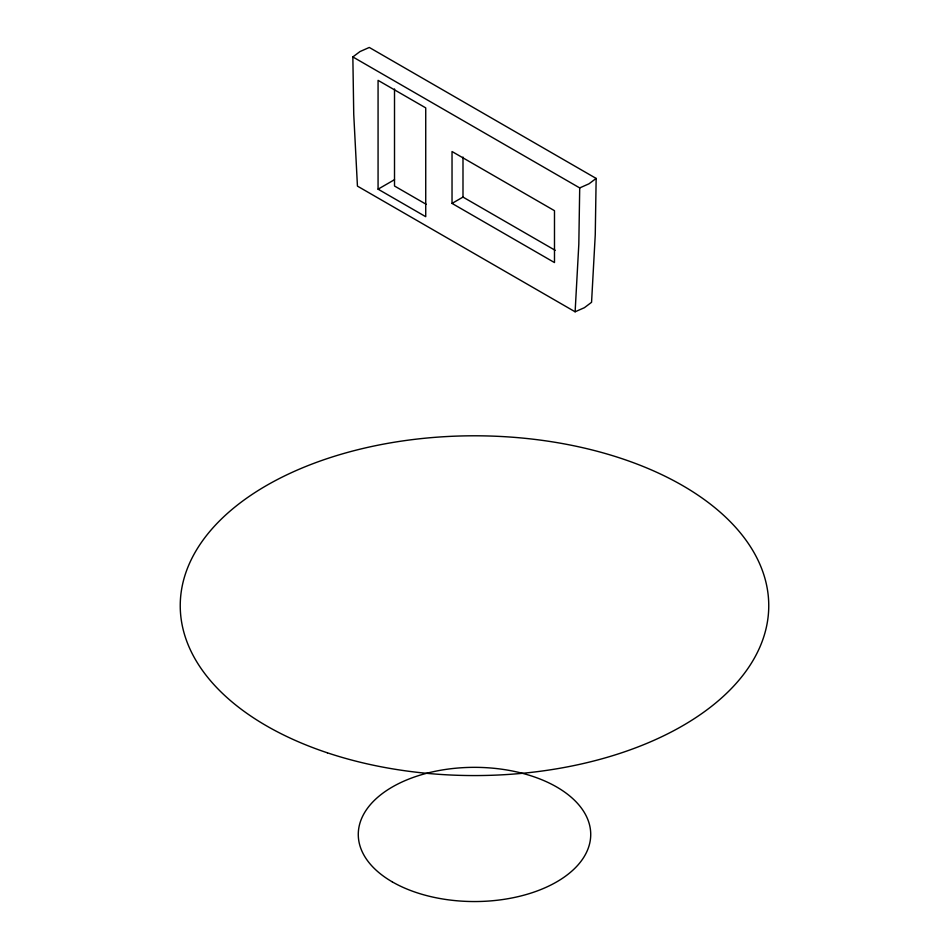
<?xml version="1.0" encoding="UTF-8"?>
<svg xmlns="http://www.w3.org/2000/svg" width="949" height="949" viewBox="0 0 949 949"><rect width="100%" height="100%" fill="white"/><g stroke="black" fill="none" stroke-linecap="round" stroke-linejoin="round"><path stroke-width="1.42" d="M352.85 56.94L579.709 187.914L578.819 244.249L575.118 311.794L357.441 186.123L353.74 114.307L352.85 56.94L359.991 51.566L369.291 47.45L596.15 178.424L595.26 234.759L591.559 302.304L584.418 307.678L575.118 311.794M596.15 178.424L589.009 183.798L579.709 187.914M378.07 189.171L425.733 216.692L425.733 107.878L378.07 80.357L378.07 189.171L394.511 179.681M452.032 203.406L554.489 262.565L554.489 210.69L452.032 151.532L452.032 203.406L462.993 197.084L555.201 250.322M426.148 204.284L394.511 186.016L394.511 88.957M462.993 157.06L462.993 197.084M392.317 881.894A116.229 67.106 0 0 0 586.767 851.811A116.229 67.106 0 0 0 444.417 769.627A116.229 67.106 0 0 0 392.317 881.894M327.369 752.806A294.249 169.883 0 0 0 768.749 605.687A294.249 169.883 0 0 0 327.369 458.557A294.249 169.883 0 0 0 327.369 752.806"/></g></svg>
